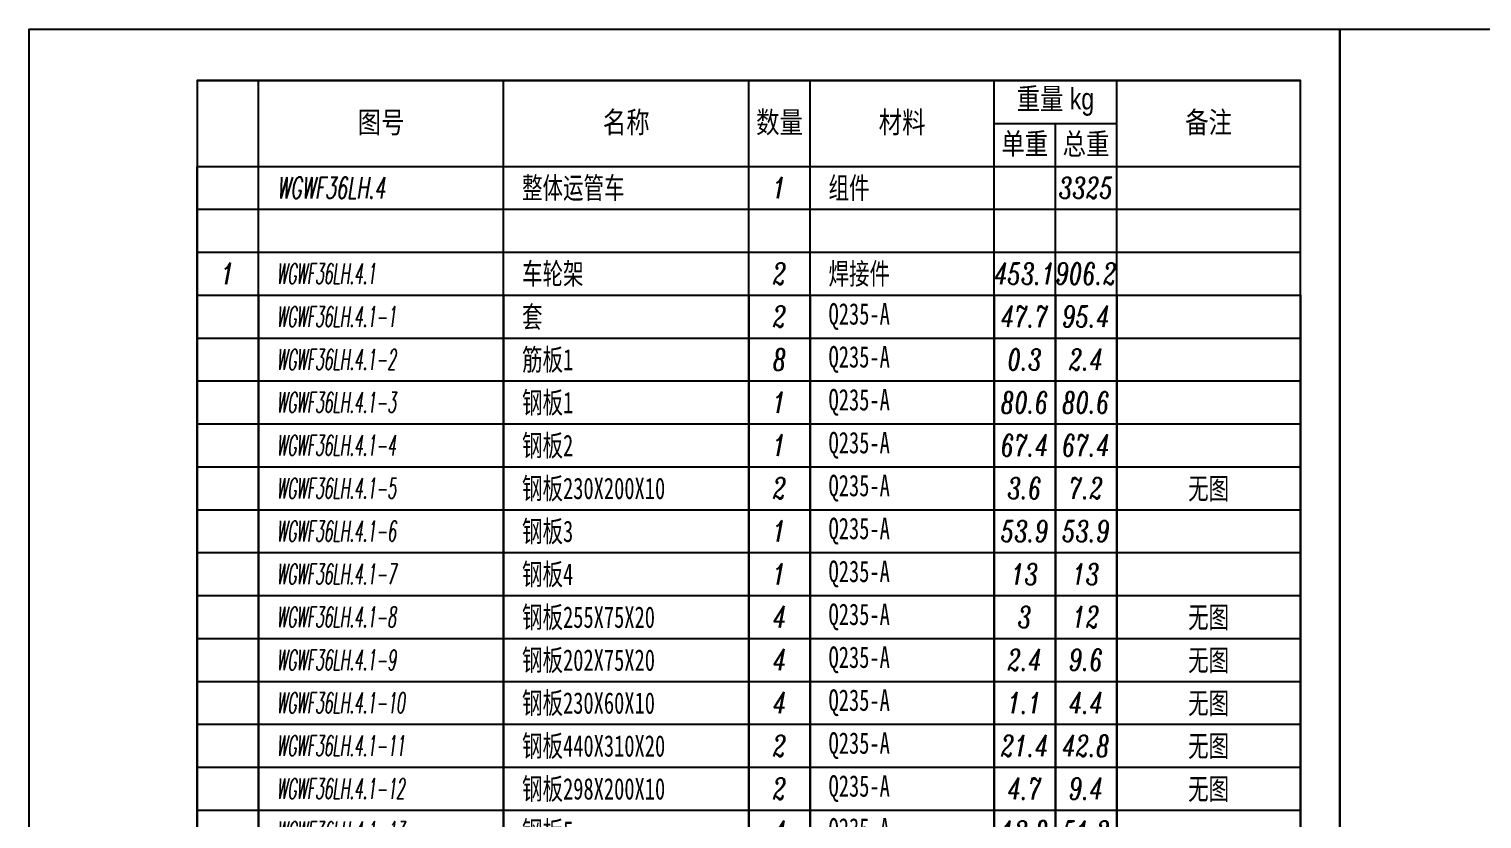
# Model space of a CAD drawing. Header units: millimetres. Extents: x 1029685 to 2160558, y -612394 to -232818.
# Drawn here: x 1029685 to 1033003, y -234622 to -232818 of the extents above; entities that cross this region are included whole.
import ezdxf
from ezdxf.enums import TextEntityAlignment as Align

# ---------------------------------------------------------------- set-up
doc = ezdxf.new("R2010")
doc.units = ezdxf.units.MM
doc.header["$LTSCALE"] = 5
doc.layers.add('$TD_AUDIT_GENERATED_(71C18)', color=4, linetype='Continuous')
doc.styles.add('$TD_AUDIT_GENERATED_(71C1D)', font='italic.shx', dxfattribs={"width": 0.7})
doc.styles.add('$TD_AUDIT_GENERATED_(71C1E)', font='', dxfattribs={"width": 0.7, "oblique": 10})
doc.styles.add('CHINESE-3', font='', dxfattribs={"width": 0.8})
doc.styles.get('$TD_AUDIT_GENERATED_(71C1E)').set_extended_font_data('SimSun')
doc.styles.get('CHINESE-3').set_extended_font_data('SimSun')

# ---------------------------------------------------------------- blocks, each defined once
blk = doc.blocks.new('44')
at = {"layer": '$TD_AUDIT_GENERATED_(71C18)'}
for p, q in [((658445.7, -179696.7), (662045.7, -179696.7)), ((658445.7, -179696.7), (658445.7, -179976.7)), ((658645.7, -179976.7), (658645.7, -179696.7)), ((659445.7, -179976.7), (659445.7, -179696.7)), ((660245.7, -179976.7), (660245.7, -179696.7)), ((660445.7, -179976.7), (660445.7, -179696.7)), ((661045.7, -179976.7), (661045.7, -179696.7)), ((661445.7, -179976.7), (661445.7, -179696.7)), ((661045.7, -179836.7), (661445.7, -179836.7)), ((661245.7, -179976.7), (661245.7, -179836.7)), ((658445.7, -179976.7), (662045.7, -179976.7))]:
    blk.add_line(p, q, dxfattribs=at)
at = {"layer": '$TD_AUDIT_GENERATED_(71C18)', "char_height": 70, "width": 800, "attachment_point": 5, "style": 'CHINESE-3'}
for s, insert in [('{\\fￋￎￌﾣﾤ|b0|i0|c134|p2;\\M+5D6D8\\M+5C1BF kg}', (661245.7, -179766.7)), ('{\\fￋￎￌﾣﾤ|b0|i0|c134|p2;\\M+5C3FB\\M+5B3C6}', (659845.7, -179836.7)), ('{\\fￋￎￌﾣﾤ|b0|i0|c134|p2;\\M+5CAFD\\M+5C1BF}', (660345.7, -179836.7)), ('{\\fￋￎￌﾣﾤ|b0|i0|c134|p2;\\M+5B2C4\\M+5C1CF}', (660745.7, -179836.7)), ('{\\fￋￎￌﾣﾤ|b0|i0|c134|p2;\\M+5B1B8\\M+5D7A2}', (661745.7, -179836.7)), ('{\\fￋￎￌﾣﾤ|b0|i0|c134|p2;\\M+5CDBC\\M+5BAC5}', (659045.7, -179836.7)), ('{\\fￋￎￌﾣﾤ|b0|i0|c134|p2;\\M+5B5A5\\M+5D6D8}', (661145.7, -179906.7)), ('{\\fￋￎￌﾣﾤ|b0|i0|c134|p2;\\M+5D7DC\\M+5D6D8}', (661345.7, -179906.7))]:
    blk.add_mtext(s, dxfattribs=dict(at, insert=insert))
blk = doc.blocks.new('$TD_AUDIT_GENERATED_(78FD5)')
for p, q in [((0, 7), (180, 7)), ((0, 0), (0, 7)), ((10, 0), (10, 7)), ((50, 0), (50, 7)), ((90, 0), (90, 7)), ((100, 0), (100, 7)), ((130, 0), (130, 7)), ((140, 0), (140, 7)), ((150, 0), (150, 7)), ((180, 0), (180, 7)), ((0, 0), (180, 0))]:
    blk.add_line(p, q)
at = {"width": 0.7, "flags": 8}
for tag, style, p in [('1', '$TD_AUDIT_GENERATED_(71C1D)', (5, 3.5)), ('4', '$TD_AUDIT_GENERATED_(71C1D)', (95, 3.5)), ('6', '$TD_AUDIT_GENERATED_(71C1D)', (135, 3.5)), ('7', '$TD_AUDIT_GENERATED_(71C1D)', (145, 3.5)), ('8', '$TD_AUDIT_GENERATED_(71C1E)', (165, 3.5))]:
    blk.add_attdef(tag, text='', height=3.5, dxfattribs=dict(at, style=style)).set_placement(p, align=Align.MIDDLE_CENTER)
at = {"color": 141, "flags": 8}
for tag, style, width, p in [('2', '$TD_AUDIT_GENERATED_(71C1D)', 0.6, (13, 3.5)), ('3', '$TD_AUDIT_GENERATED_(71C1E)', 0.7, (53, 3.5)), ('5', '$TD_AUDIT_GENERATED_(71C1D)', 0.7, (103, 3.5))]:
    blk.add_attdef(tag, text='', height=3.5, dxfattribs=dict(at, style=style, width=width)).set_placement(p, align=Align.MIDDLE_LEFT)

msp = doc.modelspace()

# ---------------------------------------------------------------- linework, layer by layer
at = {"layer": '$TD_AUDIT_GENERATED_(71C18)'}
msp.add_line((1030069, -233131.4), (1032589, -233131.4), dxfattribs=at)
for points in [[(1032678.9, -237051.4), (1029685.1, -237051.4), (1029685.1, -232817.8), (1032678.9, -232817.8)], [(1035672.6, -237051.4), (1032678.9, -237051.4), (1032678.9, -232817.8), (1035672.6, -232817.8)], [(1030069, -236953.4), (1032589, -236953.4), (1032589, -232935.4), (1030069, -232935.4), (1030069, -236953.4)]]:
    msp.add_lwpolyline(points, close=True, dxfattribs=at)

# ---------------------------------------------------------------- block references
for name, p, xscale, yscale, zscale in [('44', (569157, -107147.7), 0.7000000000698492, 0.7000000000698492, 0.7000000000698492), ('$TD_AUDIT_GENERATED_(78FD5)', (1030069, -233229.4), 14, 14, 14), ('$TD_AUDIT_GENERATED_(78FD5)', (1030069, -233327.4), 14, 14, 14), ('$TD_AUDIT_GENERATED_(78FD5)', (1030069, -233425.4), 14, 14, 14), ('$TD_AUDIT_GENERATED_(78FD5)', (1030069, -233523.4), 14, 14, 14), ('$TD_AUDIT_GENERATED_(78FD5)', (1030069, -233621.4), 14, 14, 14), ('$TD_AUDIT_GENERATED_(78FD5)', (1030069, -233719.4), 14, 14, 14), ('$TD_AUDIT_GENERATED_(78FD5)', (1030069, -233817.4), 14, 14, 14), ('$TD_AUDIT_GENERATED_(78FD5)', (1030069, -233915.4), 14, 14, 14), ('$TD_AUDIT_GENERATED_(78FD5)', (1030069, -234013.4), 14, 14, 14), ('$TD_AUDIT_GENERATED_(78FD5)', (1030069, -234111.4), 14, 14, 14), ('$TD_AUDIT_GENERATED_(78FD5)', (1030069, -234209.4), 14, 14, 14), ('$TD_AUDIT_GENERATED_(78FD5)', (1030069, -234307.4), 14, 14, 14), ('$TD_AUDIT_GENERATED_(78FD5)', (1030069, -234405.4), 14, 14, 14), ('$TD_AUDIT_GENERATED_(78FD5)', (1030069, -234503.4), 14, 14, 14), ('$TD_AUDIT_GENERATED_(78FD5)', (1030069, -234601.4), 14, 14, 14), ('$TD_AUDIT_GENERATED_(78FD5)', (1030069, -234699.4), 14, 14, 14)]:
    msp.add_blockref(name, p, dxfattribs=dict(at, xscale=xscale, yscale=yscale, zscale=zscale))
ref = msp.add_blockref('$TD_AUDIT_GENERATED_(78FD5)', (1030069, -233229.4), dxfattribs=dict(at, xscale=14, yscale=14, zscale=14))
ref.add_attrib('2', 'WGWF36LH.4', dxfattribs={"layer": '0', "color": 141, "height": 49, "style": '$TD_AUDIT_GENERATED_(71C1D)', "width": 0.6, "flags": 8}).set_placement((1030251, -233180.4), align=Align.MIDDLE_LEFT)
ref.add_attrib('3', '整体运管车', dxfattribs={"layer": '0', "color": 141, "height": 49, "style": '$TD_AUDIT_GENERATED_(71C1E)', "width": 0.7, "flags": 8}).set_placement((1030811, -233180.4), align=Align.MIDDLE_LEFT)
ref.add_attrib('4', '1', dxfattribs={"layer": '0', "height": 49, "style": '$TD_AUDIT_GENERATED_(71C1D)', "width": 0.7, "flags": 8}).set_placement((1031399, -233180.4), align=Align.MIDDLE_CENTER)
ref.add_attrib('5', '组件', dxfattribs={"layer": '0', "color": 141, "height": 49, "style": '$TD_AUDIT_GENERATED_(71C1E)', "width": 0.7, "flags": 8}).set_placement((1031511, -233180.4), align=Align.MIDDLE_LEFT)
ref.add_attrib('7', '3325', dxfattribs={"layer": '0', "height": 49, "style": '$TD_AUDIT_GENERATED_(71C1D)', "width": 0.7, "flags": 8}).set_placement((1032099, -233180.4), align=Align.MIDDLE_CENTER)
ref = msp.add_blockref('$TD_AUDIT_GENERATED_(78FD5)', (1030069, -233425.4), dxfattribs=dict(at, xscale=14.00000000000001, yscale=14.00000000000001, zscale=14.00000000000001))
ref.add_attrib('1', '1', dxfattribs={"layer": '0', "height": 49, "style": '$TD_AUDIT_GENERATED_(71C1D)', "width": 0.7, "flags": 8}).set_placement((1030139, -233376.4), align=Align.MIDDLE_CENTER)
ref.add_attrib('2', 'WGWF36LH.4.1', dxfattribs={"layer": '0', "color": 141, "height": 46.667, "style": '$TD_AUDIT_GENERATED_(71C1D)', "width": 0.5, "flags": 8}).set_placement((1030251, -233376.4), align=Align.MIDDLE_LEFT)
ref.add_attrib('3', '车轮架', dxfattribs={"layer": '0', "color": 141, "height": 49, "style": '$TD_AUDIT_GENERATED_(71C1E)', "width": 0.7, "flags": 8}).set_placement((1030811, -233376.4), align=Align.MIDDLE_LEFT)
ref.add_attrib('4', '2', dxfattribs={"layer": '0', "height": 49, "style": '$TD_AUDIT_GENERATED_(71C1D)', "width": 0.7, "flags": 8}).set_placement((1031399, -233376.4), align=Align.MIDDLE_CENTER)
ref.add_attrib('5', '焊接件', dxfattribs={"layer": '0', "color": 141, "height": 49, "style": '$TD_AUDIT_GENERATED_(71C1E)', "width": 0.7, "flags": 8}).set_placement((1031511, -233376.4), align=Align.MIDDLE_LEFT)
ref.add_attrib('6', '453.1', dxfattribs={"layer": '0', "height": 49, "style": '$TD_AUDIT_GENERATED_(71C1D)', "width": 0.7, "flags": 8}).set_placement((1031959, -233376.4), align=Align.MIDDLE_CENTER)
ref.add_attrib('7', '906.2', dxfattribs={"layer": '0', "height": 49, "style": '$TD_AUDIT_GENERATED_(71C1D)', "width": 0.7, "flags": 8}).set_placement((1032099, -233376.4), align=Align.MIDDLE_CENTER)
ref = msp.add_blockref('$TD_AUDIT_GENERATED_(78FD5)', (1030069, -233425.4), dxfattribs=dict(at, xscale=-14, yscale=14, zscale=14, rotation=180))
ref.add_attrib('2', 'WGWF36LH.4.1-1', dxfattribs={"layer": '0', "color": 141, "height": 46.667, "style": '$TD_AUDIT_GENERATED_(71C1D)', "width": 0.5, "flags": 8}).set_placement((1030251, -233474.4), align=Align.MIDDLE_LEFT)
ref.add_attrib('3', '套', dxfattribs={"layer": '0', "color": 141, "height": 49, "style": '$TD_AUDIT_GENERATED_(71C1E)', "width": 0.7, "flags": 8}).set_placement((1030811, -233475.3), align=Align.MIDDLE_LEFT)
ref.add_attrib('4', '2', dxfattribs={"layer": '0', "height": 49, "style": '$TD_AUDIT_GENERATED_(71C1D)', "width": 0.7, "flags": 8}).set_placement((1031399, -233474.4), align=Align.MIDDLE_CENTER)
ref.add_attrib('5', 'Q235-A', dxfattribs={"layer": '0', "color": 141, "height": 49, "style": '$TD_AUDIT_GENERATED_(71C1E)', "width": 0.7, "flags": 8}).set_placement((1031511, -233468.2), align=Align.MIDDLE_LEFT)
ref.add_attrib('6', '47.7', dxfattribs={"layer": '0', "height": 49, "style": '$TD_AUDIT_GENERATED_(71C1D)', "width": 0.7, "flags": 8}).set_placement((1031959, -233474.4), align=Align.MIDDLE_CENTER)
ref.add_attrib('7', '95.4', dxfattribs={"layer": '0', "height": 49, "style": '$TD_AUDIT_GENERATED_(71C1D)', "width": 0.7, "flags": 8}).set_placement((1032099, -233474.4), align=Align.MIDDLE_CENTER)
ref = msp.add_blockref('$TD_AUDIT_GENERATED_(78FD5)', (1030069, -233523.4), dxfattribs=dict(at, xscale=-14, yscale=14, zscale=14, rotation=180))
ref.add_attrib('2', 'WGWF36LH.4.1-2', dxfattribs={"layer": '0', "color": 141, "height": 46.667, "style": '$TD_AUDIT_GENERATED_(71C1D)', "width": 0.5, "flags": 8}).set_placement((1030251, -233572.4), align=Align.MIDDLE_LEFT)
ref.add_attrib('3', '筋板1', dxfattribs={"layer": '0', "color": 141, "height": 49, "style": '$TD_AUDIT_GENERATED_(71C1E)', "width": 0.7, "flags": 8}).set_placement((1030811, -233572.7), align=Align.MIDDLE_LEFT)
ref.add_attrib('4', '8', dxfattribs={"layer": '0', "height": 49, "style": '$TD_AUDIT_GENERATED_(71C1D)', "width": 0.7, "flags": 8}).set_placement((1031399, -233572.4), align=Align.MIDDLE_CENTER)
ref.add_attrib('5', 'Q235-A', dxfattribs={"layer": '0', "color": 141, "height": 49, "style": '$TD_AUDIT_GENERATED_(71C1E)', "width": 0.7, "flags": 8}).set_placement((1031511, -233566.2), align=Align.MIDDLE_LEFT)
ref.add_attrib('6', '0.3', dxfattribs={"layer": '0', "height": 49, "style": '$TD_AUDIT_GENERATED_(71C1D)', "width": 0.7, "flags": 8}).set_placement((1031959, -233572.4), align=Align.MIDDLE_CENTER)
ref.add_attrib('7', '2.4', dxfattribs={"layer": '0', "height": 49, "style": '$TD_AUDIT_GENERATED_(71C1D)', "width": 0.7, "flags": 8}).set_placement((1032099, -233572.4), align=Align.MIDDLE_CENTER)
ref = msp.add_blockref('$TD_AUDIT_GENERATED_(78FD5)', (1030069, -233621.4), dxfattribs=dict(at, xscale=-14, yscale=14, zscale=14, rotation=180))
ref.add_attrib('2', 'WGWF36LH.4.1-3', dxfattribs={"layer": '0', "color": 141, "height": 46.667, "style": '$TD_AUDIT_GENERATED_(71C1D)', "width": 0.5, "flags": 8}).set_placement((1030251, -233670.4), align=Align.MIDDLE_LEFT)
ref.add_attrib('3', '钢板1', dxfattribs={"layer": '0', "color": 141, "height": 49, "style": '$TD_AUDIT_GENERATED_(71C1E)', "width": 0.7, "flags": 8}).set_placement((1030811, -233670.7), align=Align.MIDDLE_LEFT)
ref.add_attrib('4', '1', dxfattribs={"layer": '0', "height": 49, "style": '$TD_AUDIT_GENERATED_(71C1D)', "width": 0.7, "flags": 8}).set_placement((1031399, -233670.4), align=Align.MIDDLE_CENTER)
ref.add_attrib('5', 'Q235-A', dxfattribs={"layer": '0', "color": 141, "height": 49, "style": '$TD_AUDIT_GENERATED_(71C1E)', "width": 0.7, "flags": 8}).set_placement((1031511, -233664.2), align=Align.MIDDLE_LEFT)
ref.add_attrib('6', '80.6', dxfattribs={"layer": '0', "height": 49, "style": '$TD_AUDIT_GENERATED_(71C1D)', "width": 0.7, "flags": 8}).set_placement((1031959, -233670.4), align=Align.MIDDLE_CENTER)
ref.add_attrib('7', '80.6', dxfattribs={"layer": '0', "height": 49, "style": '$TD_AUDIT_GENERATED_(71C1D)', "width": 0.7, "flags": 8}).set_placement((1032099, -233670.4), align=Align.MIDDLE_CENTER)
ref = msp.add_blockref('$TD_AUDIT_GENERATED_(78FD5)', (1030069, -233719.4), dxfattribs=dict(at, xscale=-14, yscale=14, zscale=14, rotation=180))
ref.add_attrib('2', 'WGWF36LH.4.1-4', dxfattribs={"layer": '0', "color": 141, "height": 46.667, "style": '$TD_AUDIT_GENERATED_(71C1D)', "width": 0.5, "flags": 8}).set_placement((1030251, -233768.4), align=Align.MIDDLE_LEFT)
ref.add_attrib('3', '钢板2', dxfattribs={"layer": '0', "color": 141, "height": 49, "style": '$TD_AUDIT_GENERATED_(71C1E)', "width": 0.7, "flags": 8}).set_placement((1030811, -233768.7), align=Align.MIDDLE_LEFT)
ref.add_attrib('4', '1', dxfattribs={"layer": '0', "height": 49, "style": '$TD_AUDIT_GENERATED_(71C1D)', "width": 0.7, "flags": 8}).set_placement((1031399, -233768.4), align=Align.MIDDLE_CENTER)
ref.add_attrib('5', 'Q235-A', dxfattribs={"layer": '0', "color": 141, "height": 49, "style": '$TD_AUDIT_GENERATED_(71C1E)', "width": 0.7, "flags": 8}).set_placement((1031511, -233762.2), align=Align.MIDDLE_LEFT)
ref.add_attrib('6', '67.4', dxfattribs={"layer": '0', "height": 49, "style": '$TD_AUDIT_GENERATED_(71C1D)', "width": 0.7, "flags": 8}).set_placement((1031959, -233768.4), align=Align.MIDDLE_CENTER)
ref.add_attrib('7', '67.4', dxfattribs={"layer": '0', "height": 49, "style": '$TD_AUDIT_GENERATED_(71C1D)', "width": 0.7, "flags": 8}).set_placement((1032099, -233768.4), align=Align.MIDDLE_CENTER)
ref = msp.add_blockref('$TD_AUDIT_GENERATED_(78FD5)', (1030069, -233817.4), dxfattribs=dict(at, xscale=-14, yscale=14, zscale=14, rotation=180))
ref.add_attrib('2', 'WGWF36LH.4.1-5', dxfattribs={"layer": '0', "color": 141, "height": 46.667, "style": '$TD_AUDIT_GENERATED_(71C1D)', "width": 0.5, "flags": 8}).set_placement((1030251, -233866.4), align=Align.MIDDLE_LEFT)
ref.add_attrib('3', '钢板230X200X10', dxfattribs={"layer": '0', "color": 141, "height": 49, "style": '$TD_AUDIT_GENERATED_(71C1E)', "width": 0.7, "flags": 8}).set_placement((1030811, -233866.7), align=Align.MIDDLE_LEFT)
ref.add_attrib('4', '2', dxfattribs={"layer": '0', "height": 49, "style": '$TD_AUDIT_GENERATED_(71C1D)', "width": 0.7, "flags": 8}).set_placement((1031399, -233866.4), align=Align.MIDDLE_CENTER)
ref.add_attrib('5', 'Q235-A', dxfattribs={"layer": '0', "color": 141, "height": 49, "style": '$TD_AUDIT_GENERATED_(71C1E)', "width": 0.7, "flags": 8}).set_placement((1031511, -233860.2), align=Align.MIDDLE_LEFT)
ref.add_attrib('6', '3.6', dxfattribs={"layer": '0', "height": 49, "style": '$TD_AUDIT_GENERATED_(71C1D)', "width": 0.7, "flags": 8}).set_placement((1031959, -233866.4), align=Align.MIDDLE_CENTER)
ref.add_attrib('7', '7.2', dxfattribs={"layer": '0', "height": 49, "style": '$TD_AUDIT_GENERATED_(71C1D)', "width": 0.7, "flags": 8}).set_placement((1032099, -233866.4), align=Align.MIDDLE_CENTER)
ref.add_attrib('8', '无图', dxfattribs={"layer": '0', "height": 49, "style": '$TD_AUDIT_GENERATED_(71C1E)', "width": 0.7, "flags": 8}).set_placement((1032379, -233867), align=Align.MIDDLE_CENTER)
ref = msp.add_blockref('$TD_AUDIT_GENERATED_(78FD5)', (1030069, -233915.4), dxfattribs=dict(at, xscale=-14, yscale=14, zscale=14, rotation=180))
ref.add_attrib('2', 'WGWF36LH.4.1-6', dxfattribs={"layer": '0', "color": 141, "height": 46.667, "style": '$TD_AUDIT_GENERATED_(71C1D)', "width": 0.5, "flags": 8}).set_placement((1030251, -233964.4), align=Align.MIDDLE_LEFT)
ref.add_attrib('3', '钢板3', dxfattribs={"layer": '0', "color": 141, "height": 49, "style": '$TD_AUDIT_GENERATED_(71C1E)', "width": 0.7, "flags": 8}).set_placement((1030811, -233964.7), align=Align.MIDDLE_LEFT)
ref.add_attrib('4', '1', dxfattribs={"layer": '0', "height": 49, "style": '$TD_AUDIT_GENERATED_(71C1D)', "width": 0.7, "flags": 8}).set_placement((1031399, -233964.4), align=Align.MIDDLE_CENTER)
ref.add_attrib('5', 'Q235-A', dxfattribs={"layer": '0', "color": 141, "height": 49, "style": '$TD_AUDIT_GENERATED_(71C1E)', "width": 0.7, "flags": 8}).set_placement((1031511, -233958.2), align=Align.MIDDLE_LEFT)
ref.add_attrib('6', '53.9', dxfattribs={"layer": '0', "height": 49, "style": '$TD_AUDIT_GENERATED_(71C1D)', "width": 0.7, "flags": 8}).set_placement((1031959, -233964.4), align=Align.MIDDLE_CENTER)
ref.add_attrib('7', '53.9', dxfattribs={"layer": '0', "height": 49, "style": '$TD_AUDIT_GENERATED_(71C1D)', "width": 0.7, "flags": 8}).set_placement((1032099, -233964.4), align=Align.MIDDLE_CENTER)
ref = msp.add_blockref('$TD_AUDIT_GENERATED_(78FD5)', (1030069, -234013.4), dxfattribs=dict(at, xscale=-14, yscale=14, zscale=14, rotation=180))
ref.add_attrib('2', 'WGWF36LH.4.1-7', dxfattribs={"layer": '0', "color": 141, "height": 46.667, "style": '$TD_AUDIT_GENERATED_(71C1D)', "width": 0.5, "flags": 8}).set_placement((1030251, -234062.4), align=Align.MIDDLE_LEFT)
ref.add_attrib('3', '钢板4', dxfattribs={"layer": '0', "color": 141, "height": 49, "style": '$TD_AUDIT_GENERATED_(71C1E)', "width": 0.7, "flags": 8}).set_placement((1030811, -234062.7), align=Align.MIDDLE_LEFT)
ref.add_attrib('4', '1', dxfattribs={"layer": '0', "height": 49, "style": '$TD_AUDIT_GENERATED_(71C1D)', "width": 0.7, "flags": 8}).set_placement((1031399, -234062.4), align=Align.MIDDLE_CENTER)
ref.add_attrib('5', 'Q235-A', dxfattribs={"layer": '0', "color": 141, "height": 49, "style": '$TD_AUDIT_GENERATED_(71C1E)', "width": 0.7, "flags": 8}).set_placement((1031511, -234056.2), align=Align.MIDDLE_LEFT)
ref.add_attrib('6', '13', dxfattribs={"layer": '0', "height": 49, "style": '$TD_AUDIT_GENERATED_(71C1D)', "width": 0.7, "flags": 8}).set_placement((1031959, -234062.4), align=Align.MIDDLE_CENTER)
ref.add_attrib('7', '13', dxfattribs={"layer": '0', "height": 49, "style": '$TD_AUDIT_GENERATED_(71C1D)', "width": 0.7, "flags": 8}).set_placement((1032099, -234062.4), align=Align.MIDDLE_CENTER)
ref = msp.add_blockref('$TD_AUDIT_GENERATED_(78FD5)', (1030069, -234111.4), dxfattribs=dict(at, xscale=-14, yscale=14, zscale=14, rotation=180))
ref.add_attrib('2', 'WGWF36LH.4.1-8', dxfattribs={"layer": '0', "color": 141, "height": 46.667, "style": '$TD_AUDIT_GENERATED_(71C1D)', "width": 0.5, "flags": 8}).set_placement((1030251, -234160.4), align=Align.MIDDLE_LEFT)
ref.add_attrib('3', '钢板255X75X20', dxfattribs={"layer": '0', "color": 141, "height": 49, "style": '$TD_AUDIT_GENERATED_(71C1E)', "width": 0.7, "flags": 8}).set_placement((1030811, -234160.7), align=Align.MIDDLE_LEFT)
ref.add_attrib('4', '4', dxfattribs={"layer": '0', "height": 49, "style": '$TD_AUDIT_GENERATED_(71C1D)', "width": 0.7, "flags": 8}).set_placement((1031399, -234160.4), align=Align.MIDDLE_CENTER)
ref.add_attrib('5', 'Q235-A', dxfattribs={"layer": '0', "color": 141, "height": 49, "style": '$TD_AUDIT_GENERATED_(71C1E)', "width": 0.7, "flags": 8}).set_placement((1031511, -234154.2), align=Align.MIDDLE_LEFT)
ref.add_attrib('6', '3', dxfattribs={"layer": '0', "height": 49, "style": '$TD_AUDIT_GENERATED_(71C1D)', "width": 0.7, "flags": 8}).set_placement((1031959, -234160.4), align=Align.MIDDLE_CENTER)
ref.add_attrib('7', '12', dxfattribs={"layer": '0', "height": 49, "style": '$TD_AUDIT_GENERATED_(71C1D)', "width": 0.7, "flags": 8}).set_placement((1032099, -234160.4), align=Align.MIDDLE_CENTER)
ref.add_attrib('8', '无图', dxfattribs={"layer": '0', "height": 49, "style": '$TD_AUDIT_GENERATED_(71C1E)', "width": 0.7, "flags": 8}).set_placement((1032379, -234161), align=Align.MIDDLE_CENTER)
ref = msp.add_blockref('$TD_AUDIT_GENERATED_(78FD5)', (1030069, -234209.4), dxfattribs=dict(at, xscale=-14, yscale=14, zscale=14, rotation=180))
ref.add_attrib('2', 'WGWF36LH.4.1-9', dxfattribs={"layer": '0', "color": 141, "height": 46.667, "style": '$TD_AUDIT_GENERATED_(71C1D)', "width": 0.5, "flags": 8}).set_placement((1030251, -234258.4), align=Align.MIDDLE_LEFT)
ref.add_attrib('3', '钢板202X75X20', dxfattribs={"layer": '0', "color": 141, "height": 49, "style": '$TD_AUDIT_GENERATED_(71C1E)', "width": 0.7, "flags": 8}).set_placement((1030811, -234258.7), align=Align.MIDDLE_LEFT)
ref.add_attrib('4', '4', dxfattribs={"layer": '0', "height": 49, "style": '$TD_AUDIT_GENERATED_(71C1D)', "width": 0.7, "flags": 8}).set_placement((1031399, -234258.4), align=Align.MIDDLE_CENTER)
ref.add_attrib('5', 'Q235-A', dxfattribs={"layer": '0', "color": 141, "height": 49, "style": '$TD_AUDIT_GENERATED_(71C1E)', "width": 0.7, "flags": 8}).set_placement((1031511, -234252.2), align=Align.MIDDLE_LEFT)
ref.add_attrib('6', '2.4', dxfattribs={"layer": '0', "height": 49, "style": '$TD_AUDIT_GENERATED_(71C1D)', "width": 0.7, "flags": 8}).set_placement((1031959, -234258.4), align=Align.MIDDLE_CENTER)
ref.add_attrib('7', '9.6', dxfattribs={"layer": '0', "height": 49, "style": '$TD_AUDIT_GENERATED_(71C1D)', "width": 0.7, "flags": 8}).set_placement((1032099, -234258.4), align=Align.MIDDLE_CENTER)
ref.add_attrib('8', '无图', dxfattribs={"layer": '0', "height": 49, "style": '$TD_AUDIT_GENERATED_(71C1E)', "width": 0.7, "flags": 8}).set_placement((1032379, -234259), align=Align.MIDDLE_CENTER)
ref = msp.add_blockref('$TD_AUDIT_GENERATED_(78FD5)', (1030069, -234307.4), dxfattribs=dict(at, xscale=-14, yscale=14, zscale=14, rotation=180))
ref.add_attrib('2', 'WGWF36LH.4.1-10', dxfattribs={"layer": '0', "color": 141, "height": 46.667, "style": '$TD_AUDIT_GENERATED_(71C1D)', "width": 0.5, "flags": 8}).set_placement((1030251, -234356.4), align=Align.MIDDLE_LEFT)
ref.add_attrib('3', '钢板230X60X10', dxfattribs={"layer": '0', "color": 141, "height": 49, "style": '$TD_AUDIT_GENERATED_(71C1E)', "width": 0.7, "flags": 8}).set_placement((1030811, -234356.7), align=Align.MIDDLE_LEFT)
ref.add_attrib('4', '4', dxfattribs={"layer": '0', "height": 49, "style": '$TD_AUDIT_GENERATED_(71C1D)', "width": 0.7, "flags": 8}).set_placement((1031399, -234356.4), align=Align.MIDDLE_CENTER)
ref.add_attrib('5', 'Q235-A', dxfattribs={"layer": '0', "color": 141, "height": 49, "style": '$TD_AUDIT_GENERATED_(71C1E)', "width": 0.7, "flags": 8}).set_placement((1031511, -234350.2), align=Align.MIDDLE_LEFT)
ref.add_attrib('6', '1.1', dxfattribs={"layer": '0', "height": 49, "style": '$TD_AUDIT_GENERATED_(71C1D)', "width": 0.7, "flags": 8}).set_placement((1031959, -234356.4), align=Align.MIDDLE_CENTER)
ref.add_attrib('7', '4.4', dxfattribs={"layer": '0', "height": 49, "style": '$TD_AUDIT_GENERATED_(71C1D)', "width": 0.7, "flags": 8}).set_placement((1032099, -234356.4), align=Align.MIDDLE_CENTER)
ref.add_attrib('8', '无图', dxfattribs={"layer": '0', "height": 49, "style": '$TD_AUDIT_GENERATED_(71C1E)', "width": 0.7, "flags": 8}).set_placement((1032379, -234357), align=Align.MIDDLE_CENTER)
ref = msp.add_blockref('$TD_AUDIT_GENERATED_(78FD5)', (1030069, -234405.4), dxfattribs=dict(at, xscale=-14, yscale=14, zscale=14, rotation=180))
ref.add_attrib('2', 'WGWF36LH.4.1-11', dxfattribs={"layer": '0', "color": 141, "height": 46.667, "style": '$TD_AUDIT_GENERATED_(71C1D)', "width": 0.5, "flags": 8}).set_placement((1030251, -234454.4), align=Align.MIDDLE_LEFT)
ref.add_attrib('3', '钢板440X310X20', dxfattribs={"layer": '0', "color": 141, "height": 49, "style": '$TD_AUDIT_GENERATED_(71C1E)', "width": 0.7, "flags": 8}).set_placement((1030811, -234454.7), align=Align.MIDDLE_LEFT)
ref.add_attrib('4', '2', dxfattribs={"layer": '0', "height": 49, "style": '$TD_AUDIT_GENERATED_(71C1D)', "width": 0.7, "flags": 8}).set_placement((1031399, -234454.4), align=Align.MIDDLE_CENTER)
ref.add_attrib('5', 'Q235-A', dxfattribs={"layer": '0', "color": 141, "height": 49, "style": '$TD_AUDIT_GENERATED_(71C1E)', "width": 0.7, "flags": 8}).set_placement((1031511, -234448.2), align=Align.MIDDLE_LEFT)
ref.add_attrib('6', '21.4', dxfattribs={"layer": '0', "height": 49, "style": '$TD_AUDIT_GENERATED_(71C1D)', "width": 0.7, "flags": 8}).set_placement((1031959, -234454.4), align=Align.MIDDLE_CENTER)
ref.add_attrib('7', '42.8', dxfattribs={"layer": '0', "height": 49, "style": '$TD_AUDIT_GENERATED_(71C1D)', "width": 0.7, "flags": 8}).set_placement((1032099, -234454.4), align=Align.MIDDLE_CENTER)
ref.add_attrib('8', '无图', dxfattribs={"layer": '0', "height": 49, "style": '$TD_AUDIT_GENERATED_(71C1E)', "width": 0.7, "flags": 8}).set_placement((1032379, -234455), align=Align.MIDDLE_CENTER)
ref = msp.add_blockref('$TD_AUDIT_GENERATED_(78FD5)', (1030069, -234503.4), dxfattribs=dict(at, xscale=-14, yscale=14, zscale=14, rotation=180))
ref.add_attrib('2', 'WGWF36LH.4.1-12', dxfattribs={"layer": '0', "color": 141, "height": 46.667, "style": '$TD_AUDIT_GENERATED_(71C1D)', "width": 0.5, "flags": 8}).set_placement((1030251, -234552.4), align=Align.MIDDLE_LEFT)
ref.add_attrib('3', '钢板298X200X10', dxfattribs={"layer": '0', "color": 141, "height": 49, "style": '$TD_AUDIT_GENERATED_(71C1E)', "width": 0.7, "flags": 8}).set_placement((1030811, -234552.7), align=Align.MIDDLE_LEFT)
ref.add_attrib('4', '2', dxfattribs={"layer": '0', "height": 49, "style": '$TD_AUDIT_GENERATED_(71C1D)', "width": 0.7, "flags": 8}).set_placement((1031399, -234552.4), align=Align.MIDDLE_CENTER)
ref.add_attrib('5', 'Q235-A', dxfattribs={"layer": '0', "color": 141, "height": 49, "style": '$TD_AUDIT_GENERATED_(71C1E)', "width": 0.7, "flags": 8}).set_placement((1031511, -234546.2), align=Align.MIDDLE_LEFT)
ref.add_attrib('6', '4.7', dxfattribs={"layer": '0', "height": 49, "style": '$TD_AUDIT_GENERATED_(71C1D)', "width": 0.7, "flags": 8}).set_placement((1031959, -234552.4), align=Align.MIDDLE_CENTER)
ref.add_attrib('7', '9.4', dxfattribs={"layer": '0', "height": 49, "style": '$TD_AUDIT_GENERATED_(71C1D)', "width": 0.7, "flags": 8}).set_placement((1032099, -234552.4), align=Align.MIDDLE_CENTER)
ref.add_attrib('8', '无图', dxfattribs={"layer": '0', "height": 49, "style": '$TD_AUDIT_GENERATED_(71C1E)', "width": 0.7, "flags": 8}).set_placement((1032379, -234553), align=Align.MIDDLE_CENTER)
ref = msp.add_blockref('$TD_AUDIT_GENERATED_(78FD5)', (1030069, -234601.4), dxfattribs=dict(at, xscale=-14, yscale=14, zscale=14, rotation=180))
ref.add_attrib('2', 'WGWF36LH.4.1-13', dxfattribs={"layer": '0', "color": 141, "height": 46.667, "style": '$TD_AUDIT_GENERATED_(71C1D)', "width": 0.5, "flags": 8}).set_placement((1030251, -234650.4), align=Align.MIDDLE_LEFT)
ref.add_attrib('3', '钢板5', dxfattribs={"layer": '0', "color": 141, "height": 49, "style": '$TD_AUDIT_GENERATED_(71C1E)', "width": 0.7, "flags": 8}).set_placement((1030811, -234650.7), align=Align.MIDDLE_LEFT)
ref.add_attrib('4', '4', dxfattribs={"layer": '0', "height": 49, "style": '$TD_AUDIT_GENERATED_(71C1D)', "width": 0.7, "flags": 8}).set_placement((1031399, -234650.4), align=Align.MIDDLE_CENTER)
ref.add_attrib('5', 'Q235-A', dxfattribs={"layer": '0', "color": 141, "height": 49, "style": '$TD_AUDIT_GENERATED_(71C1E)', "width": 0.7, "flags": 8}).set_placement((1031511, -234644.2), align=Align.MIDDLE_LEFT)
ref.add_attrib('6', '12.8', dxfattribs={"layer": '0', "height": 49, "style": '$TD_AUDIT_GENERATED_(71C1D)', "width": 0.7, "flags": 8}).set_placement((1031959, -234650.4), align=Align.MIDDLE_CENTER)
ref.add_attrib('7', '51.2', dxfattribs={"layer": '0', "height": 49, "style": '$TD_AUDIT_GENERATED_(71C1D)', "width": 0.7, "flags": 8}).set_placement((1032099, -234650.4), align=Align.MIDDLE_CENTER)

doc.saveas('drawing.dxf')
